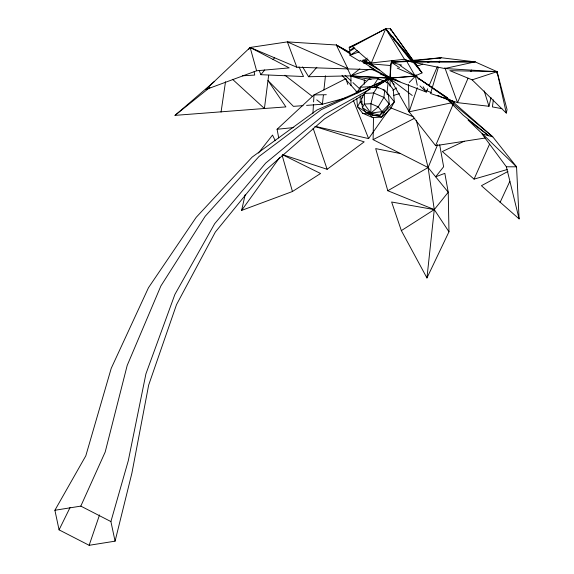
<?xml version="1.0" encoding="UTF-8"?>
<svg xmlns="http://www.w3.org/2000/svg" width="574" height="574" viewBox="0 0 574 574"><rect width="100%" height="100%" fill="white"/><g stroke="black" fill="none" stroke-linecap="round" stroke-linejoin="round"><path stroke-width="0.86" d="M350.951 85.626L350.958 76.077L389.904 78.157L415.389 76.213L447.311 97.774M364.275 84.191L364.325 79.808M448.968 231.796L434.274 209.589L391.626 202.012L401.348 230.619L426.948 277.967L448.968 231.796L448.237 192.233L428.104 167.543L373.114 139.647L373.502 117.318M391.798 60.665L390.385 65.501L390.04 86.193M312.945 113.387L313.44 104.59M313.591 101.957L313.985 94.925L345.935 78.638L347.787 84.414M409.183 60.679L391.389 62.308L389.904 78.157L409.119 111.822L435.616 145.667L484.994 138.054M323.356 95.341L322.401 104.224L306.588 105.386M323.923 90.01L325.444 75.79M426.948 277.967L434.274 209.589L428.104 167.543L416.322 120.26M268.654 75.223L264.42 108.493L174.998 115.374L214.504 81.393M493.339 99.862L492.406 106.915L501.884 108.658M496.84 73.429L497.07 71.664L475.1 61.863L441.227 57.744L412.742 60.356M221.047 112.124L225.517 81.759M390.614 74.685L389.904 78.157L374.851 87.542M506.29 113.071L497.07 71.664L449.858 70.667L472.137 79.851L506.29 113.071L507.057 109.605L497.07 71.664L444.663 68.528L412.943 62.2L475.1 61.863L444.663 68.528M282.681 154.822L320.579 173.499L292.453 191.508L241.618 210.4L245.155 194.744M438.428 67.108L430.543 93.497L457.528 102.646L488.983 106.283L491.007 97.63M391.518 77.476L316.999 109.971L252.158 157.089L196.243 217.273L148.472 287.725L111.234 368.307L85.806 455.835L54.896 510.264L59.065 529.852L89.149 545.3L115.073 541.16L131.905 473.112L148.659 385.104L176.505 304.665L215.322 232.068L265.662 170.227L324.439 118.976L364.318 94.107M115.073 541.16L110.904 521.565L128.303 460.649L145.918 373.882L174.883 294.455L214.669 223.709L265.662 163.116L324.812 114.226L370.295 89.027M89.149 545.3L99.532 514.921M451.401 102.839L409.119 111.822L417.334 87.693M437.682 144.562L428.104 167.543L387.794 190.733L375.69 148.601L400.609 153.595M354.129 47.678L349.516 50.34L349.229 47.405L352.436 46.587L371.335 62.968L385.721 28.772L390.298 28.7L422.055 72.891L415.124 75.933L389.904 78.157L386.51 78.961M435.616 145.667L453.991 102.287L451.767 100.787L492.793 136.849L516.55 166.819L519.104 218.895L481.421 185.703L507.961 171.439M468.068 78.179L457.528 102.646L444.85 67.725M470.881 71.65L471.584 70.021M427.723 88.791L426.303 92.062L389.904 78.157L371.794 69.217M429.144 85.526L437.316 66.735M439.096 62.645L439.806 61.009M464.201 141.261L442.353 151.529L474.059 179.124L489.55 144.167M54.896 510.264L80.812 506.117L105.2 451.996L127.177 365.48L160.871 285.988L205.148 216.319L258.939 156.566L321.131 109.749L391.461 77.311M500.09 202.392L509.82 181.377M59.065 529.852L70.093 507.473M357.25 92.679L360.228 87.234L369.096 79.04L378.072 78.573L388.067 82.871L393.219 89.408L394.345 101.899L390.514 108.902L381.645 117.096L372.669 117.562L362.675 113.265L357.523 106.728L356.806 98.699M361.57 98.549L364.361 93.44L370.833 87.456L377.391 87.119L384.68 90.254L388.44 95.026L389.265 104.138L386.474 109.254L379.995 115.238L373.444 115.575L366.147 112.439L362.388 107.668L361.57 98.549L362.782 97.307M386.46 82.649L388.067 82.871L387.055 92.651L394.345 101.899L384.35 112.138L381.645 117.096L369.104 114.14L362.675 113.265M373.394 85.849L378.072 78.573L379.263 79.714M386.776 82.685L389.768 78.408L412.261 95.485M315.722 126.481L368.608 138.592L389.387 109.06M241.618 210.4L279.796 157.341M248.542 49.601L250.142 47.463L287.38 41.888L336.314 45.002L349.516 52.198M258.422 153.05L272.521 135.069L275.255 140.723M401.348 230.619L434.274 209.589L448.237 192.233L444.828 173.355L435.659 176.806L443.637 166.754L439.677 144.792M259.247 70.566L260.876 74.692L264.743 69.906M273.023 59.653L274.681 57.608M302.598 66.893L308.59 76.744L316.848 67.287M409.233 82.491L415.389 76.213L417.276 85.225M256.614 70.774L250.142 47.463L289.231 67.897L256.614 70.774L205.757 89.573L250.142 47.463L296.844 67.223L374.966 69.791L360.099 60.256M278.734 137.947L277.077 129.265L313.985 94.925L326.312 94.717M363.78 62.688L367.956 59.33M174.998 115.374L209.912 87.384M308.59 76.744L350.893 75.861L359.869 68.837M282.731 154.707L327.144 169.294L364.203 141.857L314.81 126.488M362.223 61.762L367.231 58.089M357.466 50.397L350.004 55.326L359.977 61.361M354.818 48.144L349.616 51.366L350.004 55.326L359.066 51.868M379.192 84.471L389.904 78.157L396.706 79.965M392.795 90.211L396.598 88.001M384.602 81.207L389.904 78.157L399.978 81.608M205.757 89.573L207.307 88.683M372.648 87.722L389.904 78.157L386.431 75.438M352.436 46.587L385.721 28.772L415.275 63.506L420.864 71.248M373.114 139.647L414.894 118.086M371.335 62.968L404.469 59.273L412.218 62.308L385.721 28.772L349.229 47.405L356.447 44.119M381.143 82.534L389.904 78.157L376.02 67.273L371.73 64.582M355.794 92.027L359.03 90.505M387.522 79.119L389.904 78.157L387.766 76.636M347.155 67.947L350.893 75.861L369.957 69.224M416.889 66.161L422.765 64.13M427.795 62.387L431.153 61.224M439.548 58.326L441.227 57.744L409.176 61.447L391.389 62.308L399.504 67.639M472.137 79.851L497.07 71.664M393.534 95.406L399.547 93.634M474.059 179.124L507.201 169.531M345.462 98.003L322.401 104.224L316.748 99.847M370.797 113.917L369.104 114.14L357.523 106.728L360.235 101.77L360.228 95.786M382.657 112.361L384.35 112.138M363.959 63.14L370.976 62.322M277.077 129.265L293.788 127.564M303.072 105.645L293.414 106.355L267.979 80.525L285.902 106.907L264.42 108.493L232.527 79.305M242.372 75.811L254.705 75.065L254.138 71.614M371.235 86.66L360.228 87.234L360.228 91.51M361.864 101.691L360.235 101.77L362.316 104.683M452.377 101.605L453.991 102.287L444.29 96.36L492.793 136.849L482.017 133.929L506.361 166.783L516.55 166.819L468.04 120.009L488.747 135.758L463.153 115.144L444.29 96.36L418.869 78.638L447.404 97.853M409.176 61.447L475.1 61.863M260.876 74.692L303.524 76.521L299.018 66.857M350.893 75.861L389.904 78.157L369.211 66.656M363.966 63.319L390.385 65.501M383.116 90.039L384.68 90.254L383.949 97.386L378.216 106.843L370.84 113.078L366.147 112.439M371.019 79.449L350.958 76.077L366.004 80.704M369.096 79.04L370.768 79.434M391.389 62.308L401.621 65.106M390.212 107.69L413.215 116.716M387.794 190.733L434.274 209.589M426.511 90.635L431.361 92.687M437.826 95.435L448.33 99.89M380.189 73.989L385.857 76.421M397.258 68.119L415.124 75.933L405.746 59.624M80.812 506.117L110.904 521.565M363.5 59.811L367.382 61.927M296.844 67.223L287.38 41.888L347.83 68.593L336.314 45.002L350.111 53.03M362.373 60.17L379.227 69.978L368.895 62.853M336.314 45.002L350.441 54.056M387.034 94.122L388.44 95.026M392.752 60.363L395.637 62.372M399.97 65.386L415.124 75.933M284.955 75.223L312.514 96.561M345.046 75.323L350.979 80.798M352.953 82.62L359.546 88.705M378.431 88.116L377.391 87.119L373.631 92.959L370.919 103.707L370.84 113.078L373.444 115.575M372.669 117.562L368.063 112.683M419.931 85.885L426.303 92.062L423.146 86.774M342.004 75.302L357.946 93.002M391.504 80.331L389.768 78.408L392.207 81.831M393.118 36.994L393.685 38.652L422.055 72.891M415.275 63.506L390.298 28.7L390.865 30.357M393.183 83.201L394.159 84.579M385.721 28.772L404.469 59.273M415.92 74.692L418.625 79.226M393.685 38.652L395.02 40.984M353.24 100.055L368.608 138.592M313.11 128.203L327.144 169.294M484.176 90.907L488.983 106.283M282.135 155.296L292.453 191.508M506.361 166.783L519.104 218.895M392.078 60.736L392.186 62.487M408.379 84.486L409.119 111.822M364.361 104.052L362.388 107.668L370.84 113.078L379.995 115.238L381.975 111.621L389.265 104.138L383.949 97.386L373.631 92.959L364.361 93.44L364.361 104.052L370.84 113.078L381.975 111.621L378.216 106.843L370.919 103.707L364.361 104.052"/></g></svg>
